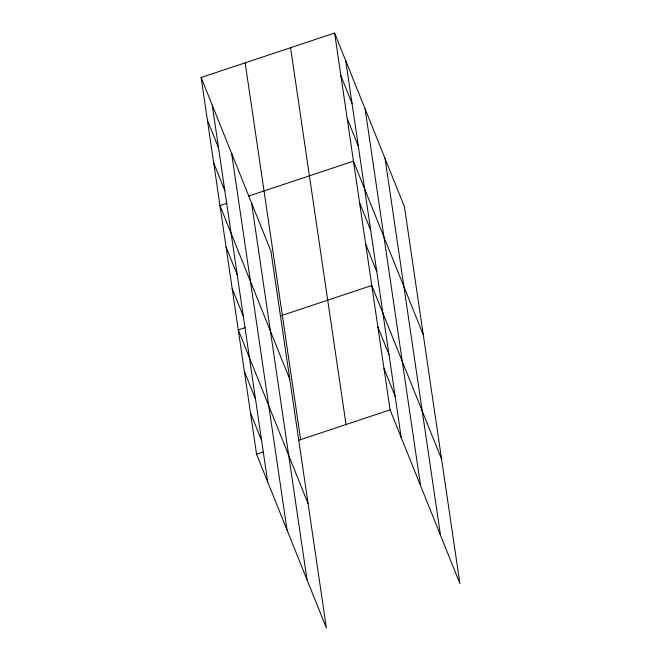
<?xml version="1.0" encoding="UTF-8"?>
<svg xmlns="http://www.w3.org/2000/svg" width="661" height="661" viewBox="0 0 661 661"><rect width="100%" height="100%" fill="white"/><g stroke="black" fill="none" stroke-linecap="round" stroke-linejoin="round"><path stroke-width="0.99" d="M201.118 77.502L270.927 251.155L326.385 627.95L256.575 454.297L201.118 77.502L334.615 33.05L404.425 206.703L459.882 583.498L390.073 409.845L334.615 33.05M226.83 203.332L219.973 205.612L289.782 379.265M248.362 196.16L353.47 161.16L423.28 334.813M245.132 327.674L238.274 329.955L308.084 503.608M280.371 315.933L371.771 285.502L441.581 459.155M256.575 454.297L263.433 452.008M298.673 440.276L390.073 409.845M340.894 75.751L352.024 103.438M347.182 118.459L358.312 146.147M359.567 202.605L370.697 230.292M365.673 244.058L376.803 271.745M377.869 326.947L388.999 354.635M383.975 368.4L395.104 396.079M207.405 120.203L218.535 147.89M213.693 162.903L224.823 190.591M226.079 247.057L237.208 274.745M232.176 288.502L243.306 316.189M244.38 371.399L255.51 399.087M250.478 412.844L261.607 440.532M385.057 158.533L440.515 535.327M365.103 108.908L420.57 485.703M345.744 60.738L401.202 437.532M290.559 47.716L346.017 424.511M245.173 62.828L300.631 439.623M251.56 202.985L307.026 579.78M231.614 153.36L287.072 530.147M212.247 105.19L267.705 481.985"/></g></svg>
